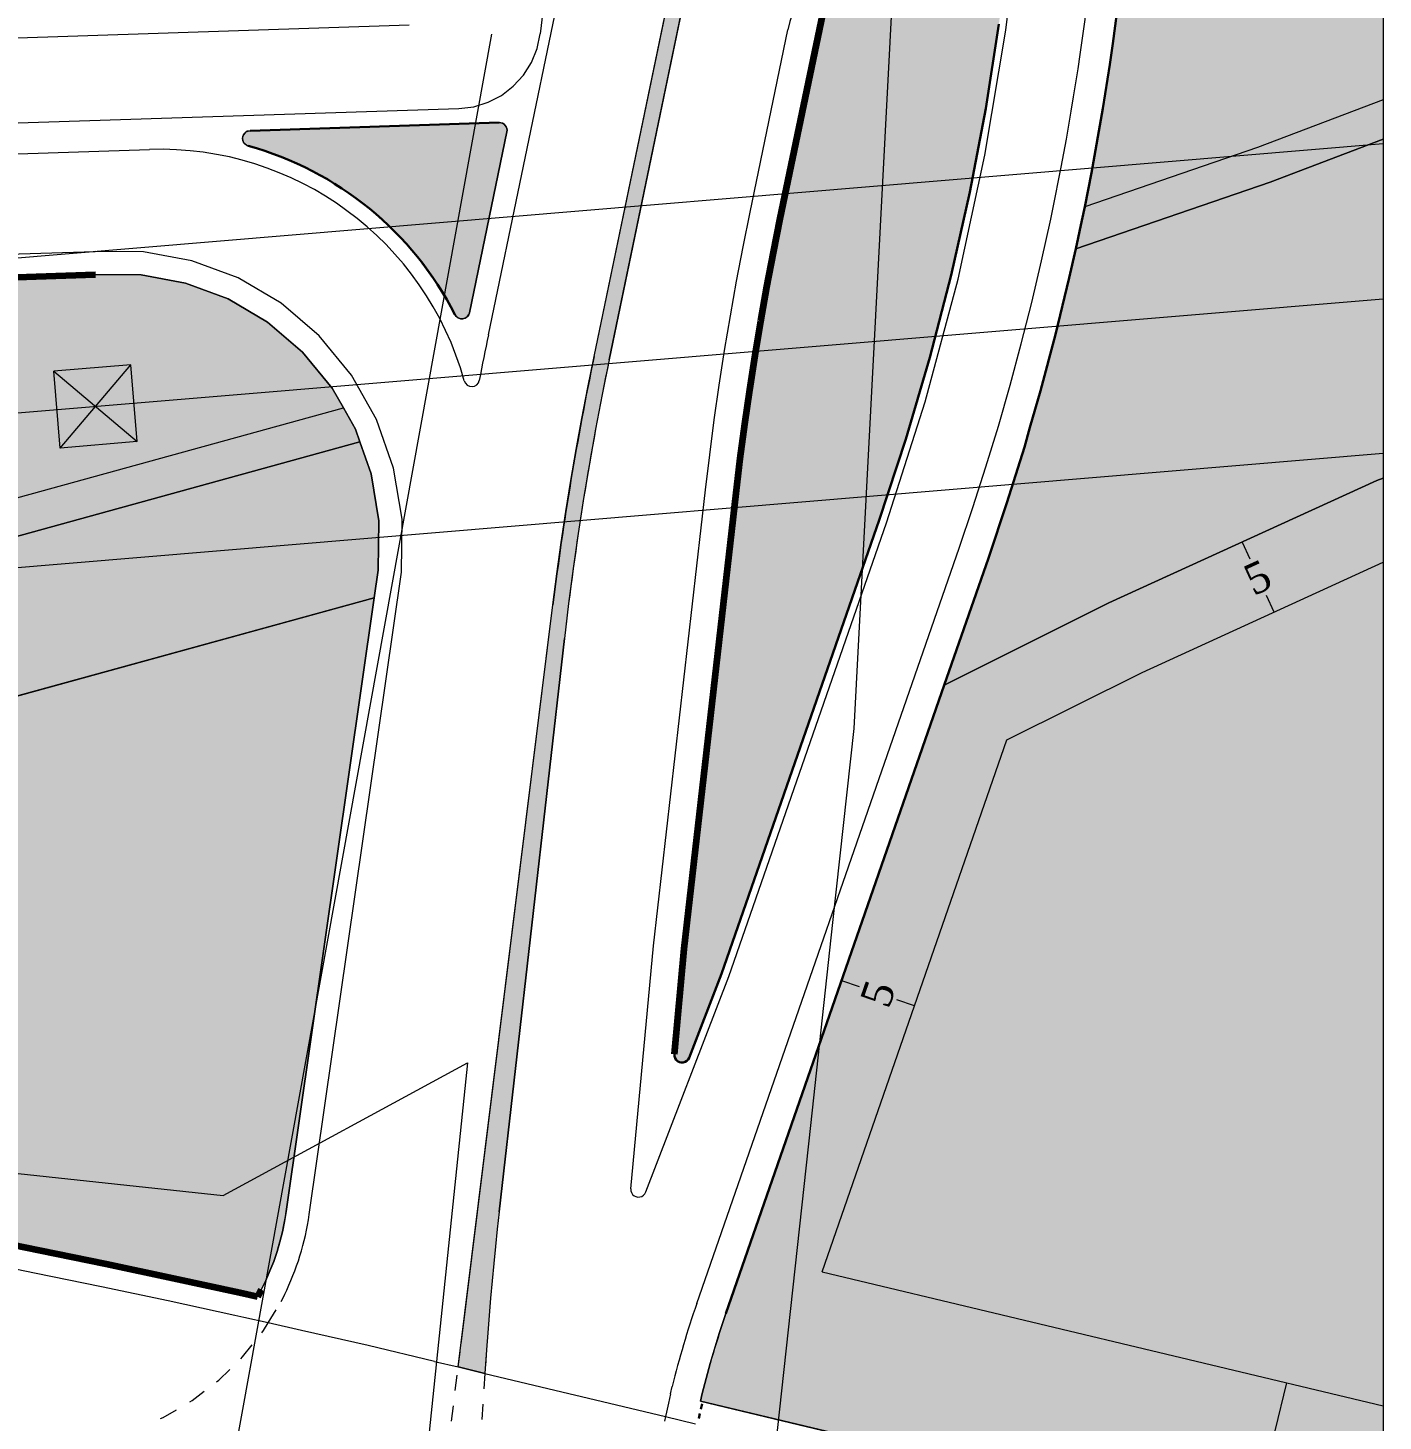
# Model space of a CAD drawing. Header units: metres. Extents: x 575880 to 576669, y 4390634 to 4391284.
# Drawn here: x 576569.5 to 576657.4, y 4391057.1 to 4391147.5 of the extents above; entities that cross this region are included whole.
import ezdxf

# ---------------------------------------------------------------- set-up
doc = ezdxf.new("R2010")
doc.units = ezdxf.units.M
for name, color, linetype, lineweight in [('B_ADAKENARI', 5, 'Continuous', 0), ('B_BISIKLET', 1, 'Continuous', 0), ('B_HAT_KADEME', 18, 'Continuous', 0), ('HAT_HAVAI', 9, 'Continuous', 0), ('KALDIRIM', 21, 'Continuous', 0), ('KST_KARAYOLU_KORUMA', 11, 'Continuous', 0), ('PL_KULTUREL_TESIS', 151, 'Continuous', 0), ('PL_PARK', 97, 'Continuous', 0), ('PL_PASIF_YESIL', 93, 'Continuous', 0), ('PL_SU_YUZEYI', 151, 'Continuous', 0), ('PL_TEKNIK_ALTYAPI', 9, 'Continuous', 0), ('R_KIR', 2, 'Continuous', 0), ('ROL_CEPHE', 1, 'Continuous', 0), ('SNR_MAHALLE', 18, 'Continuous', 0), ('SNR_YAPIYAK', 18, 'Continuous', 0), ('TLFRK_B_DIREK', 6, 'Continuous', 0), ('TLFRK_B_TAMPON', 72, 'Continuous', 0)]:
    doc.layers.add(name, color=color, linetype=linetype, lineweight=lineweight)
doc.styles.get("Standard").update_dxf_attribs({"font": 'times.ttf'})

msp = doc.modelspace()

# ---------------------------------------------------------------- hatches: boundary and pattern name
at = {"layer": 'PL_KULTUREL_TESIS'}
msp.add_hatch(color=256, dxfattribs=at).paths.add_polyline_path([(576657.379, 4391047.791), (576613.091, 4391058.379), (576613.208, 4391058.865), (576613.373, 4391059.522), (576613.546, 4391060.176), (576613.726, 4391060.829), (576613.914, 4391061.479), (576614.11, 4391062.127), (576614.314, 4391062.772), (576614.524, 4391063.415), (576614.743, 4391064.056), (576628.91, 4391104.837), (576639.584, 4391110.161), (576656.974, 4391118.111), (576657.379, 4391118.259)])
at = {"layer": 'PL_PARK'}
msp.add_hatch(color=256, dxfattribs=at).paths.add_polyline_path([(576657.379, 4391150.84), (576657.379, 4391140.243), (576650.055, 4391137.458), (576637.434, 4391133.135), (576637.838, 4391134.966), (576638.456, 4391138.058), (576639.203, 4391142.247), (576639.642, 4391145.102), (576639.85, 4391146.452), (576640.395, 4391150.672), (576640.84, 4391154.904), (576641.182, 4391159.145), (576641.274, 4391160.765), (576651.624, 4391165.761)])
at = {"layer": 'PL_PASIF_YESIL'}
for points in [[(576628.054, 4391211.472), (576627.611, 4391210.498), (576626.154, 4391206.896), (576624.851, 4391203.235), (576623.707, 4391199.522), (576622.092, 4391193.858), (576621.355, 4391191.225), (576620.641, 4391188.587), (576619.952, 4391185.942), (576619.287, 4391183.29), (576618.646, 4391180.633), (576618.029, 4391177.97), (576617.437, 4391175.302), (576616.869, 4391172.628), (576607.172, 4391125.941), (576606.719, 4391123.695), (576606.291, 4391121.444), (576605.89, 4391119.189), (576605.514, 4391116.929), (576605.164, 4391114.665), (576604.84, 4391112.397), (576604.541, 4391110.125), (576604.269, 4391107.85), (576600.034, 4391070.654), (576599.91, 4391069.536), (576599.792, 4391068.418), (576599.68, 4391067.299), (576599.575, 4391066.18), (576599.476, 4391065.059), (576599.383, 4391063.939), (576599.297, 4391062.818), (576599.217, 4391061.696), (576599.113, 4391060.179), (576597.374, 4391060.594), (576603.522, 4391110.032), (576603.784, 4391112.057), (576604.067, 4391114.079), (576604.37, 4391116.099), (576604.694, 4391118.115), (576605.038, 4391120.128), (576605.403, 4391122.137), (576605.787, 4391124.142), (576606.193, 4391126.144), (576619.828, 4391191.794), (576621.191, 4391197.891), (576622.959, 4391203.882), (576625.126, 4391209.742), (576626.923, 4391213.752)], [(576633.131, 4391153.19), (576632.452, 4391147.707), (576631.596, 4391142.248), (576630.563, 4391136.821), (576629.354, 4391131.43), (576627.971, 4391126.081), (576626.414, 4391120.78), (576624.686, 4391115.532), (576614.46, 4391086.096), (576612.366, 4391080.661), (576612.304, 4391080.546), (576612.214, 4391080.452), (576612.104, 4391080.384), (576611.979, 4391080.347), (576611.849, 4391080.343), (576611.723, 4391080.372), (576611.608, 4391080.434), (576611.513, 4391080.523), (576611.444, 4391080.633), (576611.406, 4391080.757), (576611.401, 4391080.887), (576612.041, 4391087.713), (576615.408, 4391117.285), (576615.676, 4391119.526), (576615.97, 4391121.764), (576616.289, 4391123.998), (576616.634, 4391126.228), (576617.004, 4391128.454), (576617.4, 4391130.676), (576617.821, 4391132.893), (576618.267, 4391135.105), (576621.023, 4391148.373), (576621.263, 4391149.276), (576621.6, 4391150.146), (576622.031, 4391150.975), (576622.55, 4391151.751), (576623.151, 4391152.465), (576623.827, 4391153.109), (576624.569, 4391153.676), (576625.369, 4391154.157), (576633.586, 4391158.195)], [(576600.146, 4391141.316), (576600.253, 4391141.282), (576600.351, 4391141.224), (576600.432, 4391141.147), (576600.495, 4391141.053), (576600.535, 4391140.947), (576600.55, 4391140.836), (576600.539, 4391140.723), (576598.103, 4391128.993), (576598.057, 4391128.865), (576597.978, 4391128.753), (576597.872, 4391128.667), (576597.747, 4391128.613), (576597.612, 4391128.595), (576597.476, 4391128.614), (576597.352, 4391128.669), (576597.246, 4391128.756), (576597.168, 4391128.868), (576596.055, 4391130.796), (576594.748, 4391132.599), (576593.262, 4391134.257), (576591.612, 4391135.753), (576589.817, 4391137.07), (576587.895, 4391138.194), (576585.867, 4391139.114), (576583.755, 4391139.818), (576583.636, 4391139.868), (576583.534, 4391139.947), (576583.456, 4391140.049), (576583.406, 4391140.168), (576583.388, 4391140.295), (576583.403, 4391140.423), (576583.451, 4391140.542), (576583.527, 4391140.646), (576583.627, 4391140.727), (576583.745, 4391140.779), (576583.872, 4391140.8), (576600.034, 4391141.325)], [(576586.225, 4391070.689), (576586.116, 4391070.028), (576585.979, 4391069.372), (576585.815, 4391068.722), (576585.624, 4391068.08), (576585.407, 4391067.446), (576585.163, 4391066.822), (576584.893, 4391066.209), (576584.597, 4391065.608), (576584.351, 4391065.15), (576583.219, 4391065.401), (576578.883, 4391066.344), (576574.542, 4391067.263), (576570.196, 4391068.155), (576565.844, 4391069.023), (576561.488, 4391069.865), (576521.899, 4391077.396), (576519.544, 4391077.956), (576517.25, 4391078.729), (576515.036, 4391079.709), (576512.921, 4391080.886), (576510.922, 4391082.251), (576509.056, 4391083.793), (576507.339, 4391085.498), (576505.784, 4391087.353), (576504.003, 4391090.005), (576502.542, 4391092.879), (576501.441, 4391095.909), (576500.715, 4391099.05), (576500.377, 4391102.257), (576500.413, 4391104.401), (576505.256, 4391104.285), (576512.464, 4391104.114), (576517.463, 4391103.994), (576552.405, 4391101.423), (576553.686, 4391101.357), (576554.969, 4391101.345), (576556.251, 4391101.388), (576557.53, 4391101.485), (576558.803, 4391101.638), (576560.069, 4391101.844), (576561.325, 4391102.105), (576562.569, 4391102.419), (576591.936, 4391110.503)]]:
    msp.add_hatch(color=256, dxfattribs=at).paths.add_polyline_path(points)
at = {"layer": 'PL_SU_YUZEYI'}
for points in [[(576657.379, 4391118.259), (576656.974, 4391118.111), (576639.584, 4391110.161), (576628.91, 4391104.837), (576631.771, 4391113.07), (576632.976, 4391116.663), (576634.104, 4391120.28), (576634.47, 4391121.55), (576635.155, 4391123.921), (576636.128, 4391127.583), (576637.022, 4391131.266), (576637.434, 4391133.135), (576650.055, 4391137.458), (576657.379, 4391140.243)], [(576591.727, 4391118.544), (576592.232, 4391115.486), (576592.193, 4391112.297), (576591.936, 4391110.503), (576562.569, 4391102.419), (576561.325, 4391102.105), (576560.069, 4391101.844), (576558.803, 4391101.638), (576557.53, 4391101.485), (576556.251, 4391101.388), (576554.969, 4391101.345), (576553.686, 4391101.357), (576552.405, 4391101.423), (576517.463, 4391103.994), (576512.464, 4391104.114), (576505.256, 4391104.285), (576500.413, 4391104.401), (576500.431, 4391105.48), (576500.875, 4391108.673), (576501.704, 4391111.789), (576502.732, 4391114.348), (576517.949, 4391113.986), (576553.139, 4391111.396), (576553.993, 4391111.352), (576554.848, 4391111.344), (576555.702, 4391111.373), (576556.555, 4391111.438), (576557.404, 4391111.539), (576558.248, 4391111.677), (576559.086, 4391111.851), (576559.915, 4391112.06), (576590.997, 4391120.616)]]:
    msp.add_hatch(color=256, dxfattribs=at).paths.add_polyline_path(points)
at = {"layer": 'PL_TEKNIK_ALTYAPI'}
msp.add_hatch(color=256, dxfattribs=at).paths.add_polyline_path([(576576.821, 4391131.447), (576579.691, 4391130.917), (576582.449, 4391129.887), (576585.009, 4391128.38), (576587.286, 4391126.433), (576589.207, 4391124.099), (576589.933, 4391122.813), (576590.705, 4391121.444), (576590.997, 4391120.616), (576559.915, 4391112.06), (576559.086, 4391111.851), (576558.248, 4391111.677), (576557.404, 4391111.539), (576556.555, 4391111.438), (576555.702, 4391111.373), (576554.848, 4391111.344), (576553.993, 4391111.352), (576553.139, 4391111.396), (576533.901, 4391112.812), (576559.524, 4391131.004), (576573.844, 4391131.469)])

# ---------------------------------------------------------------- linework, layer by layer
at = {"layer": 'B_ADAKENARI', "lineweight": 30}
for p, q in [((576639.85, 4391146.452), (576640.395, 4391150.672)), ((576632.452, 4391147.707), (576631.596, 4391142.248)), ((576639.642, 4391145.102), (576639.85, 4391146.452)), ((576639.203, 4391142.247), (576639.642, 4391145.102)), ((576631.596, 4391142.248), (576630.563, 4391136.821)), ((576638.456, 4391138.058), (576639.203, 4391142.247)), ((576583.872, 4391140.8), (576600.034, 4391141.325)), ((576638.019, 4391135.872), (576638.456, 4391138.058)), ((576630.563, 4391136.821), (576629.354, 4391131.43)), ((576637.838, 4391134.966), (576638.019, 4391135.872)), ((576637.434, 4391133.135), (576637.838, 4391134.966)), ((576637.022, 4391131.266), (576637.434, 4391133.135)), ((576629.354, 4391131.43), (576627.971, 4391126.081)), ((576636.128, 4391127.583), (576637.022, 4391131.266)), ((576635.155, 4391123.921), (576636.128, 4391127.583)), ((576627.971, 4391126.081), (576626.414, 4391120.78)), ((576634.47, 4391121.55), (576635.155, 4391123.921)), ((576634.104, 4391120.28), (576634.47, 4391121.55)), ((576626.414, 4391120.78), (576624.686, 4391115.532)), ((576632.976, 4391116.663), (576634.104, 4391120.28)), ((576631.771, 4391113.07), (576632.976, 4391116.663)), ((576624.686, 4391115.532), (576614.46, 4391086.096)), ((576628.91, 4391104.837), (576631.771, 4391113.07)), ((576614.743, 4391064.056), (576628.91, 4391104.837)), ((576614.46, 4391086.096), (576612.366, 4391080.661)), ((576611.406, 4391080.757), (576611.401, 4391080.887)), ((576611.444, 4391080.633), (576611.406, 4391080.757)), ((576611.513, 4391080.523), (576611.444, 4391080.633)), ((576611.608, 4391080.434), (576611.513, 4391080.523)), ((576611.723, 4391080.372), (576611.608, 4391080.434)), ((576611.849, 4391080.343), (576611.723, 4391080.372)), ((576611.979, 4391080.347), (576611.849, 4391080.343)), ((576612.104, 4391080.384), (576611.979, 4391080.347)), ((576612.214, 4391080.452), (576612.104, 4391080.384)), ((576612.304, 4391080.546), (576612.214, 4391080.452)), ((576612.366, 4391080.661), (576612.304, 4391080.546)), ((576613.127, 4391057.867), (576613.204, 4391058.199)), ((576612.989, 4391057.242), (576613.062, 4391057.576))]:
    msp.add_line(p, q, dxfattribs=at)
at = {"layer": 'B_ADAKENARI', "lineweight": 200}
for p, q in [((576618.267, 4391135.105), (576621.023, 4391148.373)), ((576617.821, 4391132.893), (576618.267, 4391135.105)), ((576617.4, 4391130.676), (576617.821, 4391132.893)), ((576617.004, 4391128.454), (576617.4, 4391130.676)), ((576616.634, 4391126.228), (576617.004, 4391128.454)), ((576616.289, 4391123.998), (576616.634, 4391126.228)), ((576615.97, 4391121.764), (576616.289, 4391123.998)), ((576615.676, 4391119.526), (576615.97, 4391121.764)), ((576615.408, 4391117.285), (576615.676, 4391119.526)), ((576612.041, 4391087.713), (576615.408, 4391117.285)), ((576611.401, 4391080.887), (576612.041, 4391087.713)), ((576584.597, 4391065.608), (576584.351, 4391065.15))]:
    msp.add_line(p, q, dxfattribs=at)
at = {"layer": 'B_ADAKENARI', "lineweight": 0}
for p, q in [((576598.103, 4391128.993), (576600.539, 4391140.723)), ((576576.821, 4391131.447), (576573.844, 4391131.469)), ((576579.691, 4391130.917), (576576.821, 4391131.447)), ((576582.449, 4391129.887), (576579.691, 4391130.917)), ((576585.009, 4391128.38), (576582.449, 4391129.887)), ((576587.286, 4391126.433), (576585.009, 4391128.38)), ((576589.207, 4391124.099), (576587.286, 4391126.433)), ((576589.933, 4391122.813), (576589.207, 4391124.099)), ((576590.705, 4391121.444), (576589.933, 4391122.813)), ((576590.997, 4391120.616), (576590.705, 4391121.444)), ((576591.727, 4391118.544), (576590.997, 4391120.616)), ((576592.232, 4391115.486), (576591.727, 4391118.544)), ((576592.193, 4391112.297), (576592.232, 4391115.486)), ((576591.936, 4391110.503), (576592.193, 4391112.297)), ((576586.225, 4391070.689), (576591.936, 4391110.503)), ((576613.208, 4391058.865), (576613.091, 4391058.379)), ((576613.091, 4391058.379), (576657.379, 4391047.791))]:
    msp.add_line(p, q, dxfattribs=at)
at = {"layer": 'B_ADAKENARI', "lineweight": 158}
msp.add_line((576559.524, 4391131.004), (576573.844, 4391131.469), dxfattribs=at)
at = {"layer": 'B_ADAKENARI', "lineweight": 120}
for p, q in [((576570.196, 4391068.155), (576565.844, 4391069.023)), ((576574.542, 4391067.263), (576570.196, 4391068.155)), ((576578.883, 4391066.344), (576574.542, 4391067.263)), ((576583.219, 4391065.401), (576578.883, 4391066.344)), ((576584.351, 4391065.15), (576583.219, 4391065.401))]:
    msp.add_line(p, q, dxfattribs=at)
at = {"layer": 'B_ADAKENARI', "lineweight": 0}
for centre, radius, start, end in [((576600.05, 4391140.825), 0.5, 348.26619, 91.86029), ((576583.888, 4391140.3), 0.5, 91.86029, 254.51885), ((576597.613, 4391129.095), 0.5, 207.02626, 348.26619), ((576570.387, 4391072.961), 16, 332.64078, 351.83694), ((576669.055, 4391045.176), 57.5, 160.83183, 166.22743)]:
    msp.add_arc(centre, radius, start, end, dxfattribs=at)
at = {"layer": 'B_ADAKENARI', "lineweight": 30}
msp.add_arc((576578.016, 4391119.098), 21.5, 27.02626, 74.51885, dxfattribs=at)
at = {"layer": 'B_BISIKLET'}
for p, q in [((576657.379, 4391142.811, 131.351), (576649.239, 4391139.715, 131.39)), ((576649.239, 4391139.715, 131.39), (576638.019, 4391135.872, 131.39)), ((576559.278, 4391114.374), (576589.933, 4391122.813))]:
    msp.add_line(p, q, dxfattribs=at)
at = {"layer": 'B_HAT_KADEME'}
for p, q in [((576657.379, 4391140.243, 131.355), (576650.055, 4391137.458, 131.39)), ((576650.055, 4391137.458, 131.39), (576637.434, 4391133.135, 131.39)), ((576559.915, 4391112.06), (576590.997, 4391120.616)), ((576639.584, 4391110.161), (576656.974, 4391118.111)), ((576656.974, 4391118.111), (576657.379, 4391118.259)), ((576562.569, 4391102.419), (576591.936, 4391110.503)), ((576628.91, 4391104.837), (576639.584, 4391110.161))]:
    msp.add_line(p, q, dxfattribs=at)
at = {"layer": 'HAT_HAVAI'}
msp.add_line((575893.035, 4391065.924, 186.599), (576657.379, 4391129.904, 146.742), dxfattribs=at)
at = {"layer": 'KALDIRIM'}
for p, q in [((576599.339, 4391127.567), (576612.95, 4391193.099)), ((576606.193, 4391126.144), (576619.828, 4391191.794)), ((576607.172, 4391125.941), (576616.869, 4391172.628)), ((576604.392, 4391161.273), (576602.697, 4391147.085)), ((576632.905, 4391147.332), (576633.866, 4391155.51)), ((576594.206, 4391147.639), (576526.359, 4391145.435)), ((576616.309, 4391135.512), (576618.765, 4391147.337)), ((576631.55, 4391139.21), (576632.905, 4391147.332)), ((576602.496, 4391146.131), (576602.697, 4391147.085)), ((576602.13, 4391145.228), (576602.496, 4391146.131)), ((576601.61, 4391144.403), (576602.13, 4391145.228)), ((576600.179, 4391143.091), (576600.953, 4391143.684)), ((576600.953, 4391143.684), (576601.61, 4391144.403)), ((576599.313, 4391142.645), (576600.179, 4391143.091)), ((576526.538, 4391139.938), (576597.414, 4391142.24)), ((576597.414, 4391142.24), (576598.382, 4391142.358)), ((576598.382, 4391142.358), (576599.313, 4391142.645)), ((576525.731, 4391137.911), (576577.35, 4391139.587)), ((576629.804, 4391131.163), (576631.55, 4391139.21)), ((576635.948, 4391135.701), (576636.491, 4391138.433)), ((576615.858, 4391133.277), (576616.309, 4391135.512)), ((576635.813, 4391135.055), (576635.948, 4391135.701)), ((576635.219, 4391132.351), (576635.813, 4391135.055)), ((576525.942, 4391131.414), (576573.825, 4391132.97)), ((576576.964, 4391132.946), (576573.825, 4391132.97)), ((576580.093, 4391132.369), (576576.964, 4391132.946)), ((576615.433, 4391131.037), (576615.858, 4391133.277)), ((576583.097, 4391131.247), (576580.093, 4391132.369)), ((576634.583, 4391129.656), (576635.219, 4391132.351)), ((576585.883, 4391129.606), (576583.097, 4391131.247)), ((576615.033, 4391128.793), (576615.433, 4391131.037)), ((576627.672, 4391123.209), (576629.804, 4391131.163)), ((576588.361, 4391127.488), (576585.883, 4391129.606)), ((576633.905, 4391126.971), (576634.583, 4391129.656)), ((576614.659, 4391126.545), (576615.033, 4391128.793)), ((576590.449, 4391124.951), (576588.361, 4391127.488)), ((576614.311, 4391124.292), (576614.659, 4391126.545)), ((576633.184, 4391124.297), (576633.905, 4391126.971)), ((576592.076, 4391122.067), (576590.449, 4391124.951)), ((576613.989, 4391122.035), (576614.311, 4391124.292)), ((576632.421, 4391121.636), (576633.184, 4391124.297)), ((576625.158, 4391115.368), (576627.672, 4391123.209)), ((576593.185, 4391118.918), (576592.076, 4391122.067)), ((576613.692, 4391119.775), (576613.989, 4391122.035)), ((576631.616, 4391118.986), (576632.421, 4391121.636)), ((576613.421, 4391117.512), (576613.692, 4391119.775)), ((576593.734, 4391115.6), (576593.185, 4391118.918)), ((576630.769, 4391116.35), (576631.616, 4391118.986)), ((576610.051, 4391087.919), (576613.421, 4391117.512)), ((576593.692, 4391112.166), (576593.734, 4391115.6)), ((576629.881, 4391113.727), (576630.769, 4391116.35)), ((576614.93, 4391085.924), (576625.158, 4391115.368)), ((576612.854, 4391064.713), (576629.881, 4391113.727)), ((576587.71, 4391070.476), (576593.692, 4391112.166)), ((576597.56, 4391062.092), (576603.522, 4391110.032)), ((576608.576, 4391072.161), (576610.051, 4391087.919)), ((576609.547, 4391071.953), (576614.93, 4391085.924)), ((576608.576, 4391072.161), (576608.581, 4391072.03)), ((576608.581, 4391072.03), (576608.62, 4391071.904)), ((576608.62, 4391071.904), (576608.69, 4391071.793)), ((576608.69, 4391071.793), (576608.787, 4391071.704)), ((576608.787, 4391071.704), (576608.904, 4391071.644)), ((576608.904, 4391071.644), (576609.032, 4391071.616)), ((576609.032, 4391071.616), (576609.164, 4391071.623)), ((576609.164, 4391071.623), (576609.289, 4391071.663)), ((576609.289, 4391071.663), (576609.399, 4391071.735)), ((576609.399, 4391071.735), (576609.487, 4391071.833)), ((576609.487, 4391071.833), (576609.547, 4391071.953)), ((576600.034, 4391070.654), (576599.91, 4391069.536)), ((576599.91, 4391069.536), (576599.792, 4391068.418)), ((576599.792, 4391068.418), (576599.68, 4391067.299)), ((576569.898, 4391066.685), (576565.555, 4391067.551)), ((576599.68, 4391067.299), (576599.575, 4391066.18)), ((576574.236, 4391065.794), (576569.898, 4391066.685)), ((576599.575, 4391066.18), (576599.476, 4391065.059)), ((576578.569, 4391064.878), (576574.236, 4391065.794)), ((576586.107, 4391065.27), (576585.873, 4391064.81)), ((576599.476, 4391065.059), (576599.383, 4391063.939)), ((576582.896, 4391063.936), (576578.569, 4391064.878)), ((576585.048, 4391063.455), (576585.568, 4391064.309)), ((576583.465, 4391063.809), (576582.896, 4391063.936)), ((576585.048, 4391063.455), (576583.465, 4391063.809)), ((576584.743, 4391062.954), (576585.048, 4391063.455)), ((576587.217, 4391062.97), (576585.048, 4391063.455)), ((576599.383, 4391063.939), (576599.297, 4391062.818)), ((576584.636, 4391062.818), (576584.743, 4391062.954)), ((576591.533, 4391061.978), (576587.217, 4391062.97)), ((576599.297, 4391062.818), (576599.217, 4391061.696)), ((576583.392, 4391061.251), (576584.014, 4391062.035)), ((576595.843, 4391060.96), (576591.533, 4391061.978)), ((576597.374, 4391060.594), (576597.498, 4391061.587)), ((576599.217, 4391061.696), (576599.149, 4391060.698)), ((576583.269, 4391061.13), (576583.392, 4391061.251)), ((576595.843, 4391060.96), (576597.374, 4391060.594)), ((576597.374, 4391060.594), (576599.113, 4391060.179)), ((576581.703, 4391059.624), (576581.841, 4391059.73)), ((576581.841, 4391059.73), (576582.555, 4391060.43)), ((576597.185, 4391059.073), (576597.308, 4391060.065)), ((576599.113, 4391060.179), (576599.045, 4391059.181)), ((576599.113, 4391060.179), (576610.821, 4391057.38)), ((576580.112, 4391058.412), (576580.907, 4391059.018)), ((576611.146, 4391058.844), (576611.01, 4391058.255)), ((576611.146, 4391058.844), (576611.263, 4391059.33)), ((576578.234, 4391057.319), (576579.098, 4391057.822)), ((576579.962, 4391058.325), (576580.112, 4391058.412)), ((576596.938, 4391057.088), (576597.062, 4391058.081)), ((576598.976, 4391058.183), (576598.908, 4391057.186)), ((576611.01, 4391058.255), (576610.88, 4391057.664)), ((576578.074, 4391057.251), (576578.234, 4391057.319)), ((576610.821, 4391057.38), (576610.756, 4391057.073)), ((576610.88, 4391057.664), (576610.821, 4391057.38)), ((576610.821, 4391057.38), (576612.767, 4391056.914))]:
    msp.add_line(p, q, dxfattribs=at)
msp.add_polyline3d([(576600.034, 4391070.654, 0), (576604.269, 4391107.85, 0)], dxfattribs=at)
for centre, radius, start, end in [((576464.101, 4391171.319), 175.499, 349.19955, 8.51692), ((576628.067, 4391145.406), 9.5, 115.37082, 168.26619), ((576578.016, 4391119.098), 20.5, 15.47078, 91.86029), ((576803.482, 4391085.166), 208.5, 168.26619, 169.09633), ((576803.482, 4391085.166), 201.5, 168.26619, 172.91138), ((576803.482, 4391085.166), 200.5, 168.26619, 173.50367), ((576598.255, 4391124.7), 0.5, 195.47078, 349.09633), ((576570.387, 4391072.961), 17.5, 333.93099, 351.83694), ((576669.055, 4391045.176), 59.5, 160.83183, 166.23843)]:
    msp.add_arc(centre, radius, start, end, dxfattribs=at)
at = {"layer": 'KST_KARAYOLU_KORUMA'}
for p, q in [((576623.056, 4391102.009), (576626.264, 4391162.822)), ((576582.134, 4391050.843), (576599.562, 4391147.064)), ((576621.685, 4391089.421), (576623.056, 4391102.009)), ((576620.25, 4391076.25), (576621.685, 4391089.421)), ((576616.3, 4391039.947), (576620.25, 4391076.25))]:
    msp.add_line(p, q, dxfattribs=at)
at = {"layer": 'PL_KULTUREL_TESIS'}
msp.add_polyline3d([(576657.379, 4391047.791, 0), (576613.091, 4391058.379, 0), (576613.208, 4391058.865, 0), (576613.373, 4391059.522, 0), (576613.546, 4391060.176, 0), (576613.726, 4391060.829, 0), (576613.914, 4391061.479, 0), (576614.11, 4391062.127, 0), (576614.314, 4391062.772, 0), (576614.524, 4391063.415, 0), (576614.743, 4391064.056, 0), (576628.91, 4391104.837, 0), (576639.584, 4391110.161, 0), (576656.974, 4391118.111, 0), (576657.379, 4391118.259, 0), (576657.379, 4391047.791, 0)], close=True, dxfattribs=at)
at = {"layer": 'PL_PARK'}
msp.add_polyline3d([(576657.379, 4391150.84, 0), (576657.379, 4391140.243, 0), (576650.055, 4391137.458, 0), (576637.434, 4391133.135, 0), (576637.838, 4391134.966, 0), (576638.456, 4391138.058, 0), (576639.203, 4391142.247, 0), (576639.642, 4391145.102, 0), (576639.85, 4391146.452, 0), (576640.395, 4391150.672, 0), (576640.84, 4391154.904, 0), (576641.182, 4391159.145, 0), (576641.274, 4391160.765, 0), (576651.624, 4391165.761, 0), (576657.379, 4391150.84, 0)], close=True, dxfattribs=at)
at = {"layer": 'PL_PASIF_YESIL'}
for points in [[(576616.869, 4391172.628, 0), (576607.172, 4391125.941, 0), (576606.719, 4391123.695, 0), (576606.291, 4391121.444, 0), (576605.89, 4391119.189, 0), (576605.514, 4391116.929, 0), (576605.164, 4391114.665, 0), (576604.84, 4391112.397, 0), (576604.541, 4391110.125, 0), (576604.269, 4391107.85, 0), (576600.034, 4391070.654, 0), (576599.91, 4391069.536, 0), (576599.792, 4391068.418, 0), (576599.68, 4391067.299, 0), (576599.575, 4391066.18, 0), (576599.476, 4391065.059, 0), (576599.383, 4391063.939, 0), (576599.297, 4391062.818, 0), (576599.217, 4391061.696, 0), (576599.113, 4391060.179, 0), (576597.374, 4391060.594, 0), (576603.522, 4391110.032, 0), (576603.784, 4391112.057, 0), (576604.067, 4391114.079, 0), (576604.37, 4391116.099, 0), (576604.694, 4391118.115, 0), (576605.038, 4391120.128, 0), (576605.403, 4391122.137, 0), (576605.787, 4391124.142, 0), (576606.193, 4391126.144, 0), (576619.828, 4391191.794, 0)], [(576632.452, 4391147.707, 0), (576631.596, 4391142.248, 0), (576630.563, 4391136.821, 0), (576629.354, 4391131.43, 0), (576627.971, 4391126.081, 0), (576626.414, 4391120.78, 0), (576624.686, 4391115.532, 0), (576614.46, 4391086.096, 0), (576612.366, 4391080.661, 0), (576612.304, 4391080.546, 0), (576612.214, 4391080.452, 0), (576612.104, 4391080.384, 0), (576611.979, 4391080.347, 0), (576611.849, 4391080.343, 0), (576611.723, 4391080.372, 0), (576611.608, 4391080.434, 0), (576611.513, 4391080.523, 0), (576611.444, 4391080.633, 0), (576611.406, 4391080.757, 0), (576611.401, 4391080.887, 0), (576612.041, 4391087.713, 0), (576615.408, 4391117.285, 0), (576615.676, 4391119.526, 0), (576615.97, 4391121.764, 0), (576616.289, 4391123.998, 0), (576616.634, 4391126.228, 0), (576617.004, 4391128.454, 0), (576617.4, 4391130.676, 0), (576617.821, 4391132.893, 0), (576618.267, 4391135.105, 0), (576621.023, 4391148.373, 0)], [(576562.569, 4391102.419, 0), (576591.936, 4391110.503, 0), (576586.225, 4391070.689, 0), (576586.225, 4391070.689, 0), (576586.116, 4391070.028, 0), (576585.979, 4391069.372, 0), (576585.815, 4391068.722, 0), (576585.624, 4391068.08, 0), (576585.407, 4391067.446, 0), (576585.163, 4391066.822, 0), (576584.893, 4391066.209, 0), (576584.597, 4391065.608, 0), (576584.351, 4391065.15, 0), (576583.219, 4391065.401, 0), (576578.883, 4391066.344, 0), (576574.542, 4391067.263, 0), (576570.196, 4391068.155, 0), (576565.844, 4391069.023, 0)]]:
    msp.add_polyline3d(points, dxfattribs=at)
msp.add_polyline3d([(576600.146, 4391141.316, 0), (576600.253, 4391141.282, 0), (576600.351, 4391141.224, 0), (576600.432, 4391141.147, 0), (576600.495, 4391141.053, 0), (576600.535, 4391140.947, 0), (576600.55, 4391140.836, 0), (576600.539, 4391140.723, 0), (576598.103, 4391128.993, 0), (576598.057, 4391128.865, 0), (576597.978, 4391128.753, 0), (576597.872, 4391128.667, 0), (576597.747, 4391128.613, 0), (576597.612, 4391128.595, 0), (576597.476, 4391128.614, 0), (576597.352, 4391128.669, 0), (576597.246, 4391128.756, 0), (576597.168, 4391128.868, 0), (576596.055, 4391130.796, 0), (576594.748, 4391132.599, 0), (576593.262, 4391134.257, 0), (576591.612, 4391135.753, 0), (576589.817, 4391137.07, 0), (576587.895, 4391138.194, 0), (576585.867, 4391139.114, 0), (576583.755, 4391139.818, 0), (576583.636, 4391139.868, 0), (576583.534, 4391139.947, 0), (576583.456, 4391140.049, 0), (576583.406, 4391140.168, 0), (576583.388, 4391140.295, 0), (576583.403, 4391140.423, 0), (576583.451, 4391140.542, 0), (576583.527, 4391140.646, 0), (576583.627, 4391140.727, 0), (576583.745, 4391140.779, 0), (576583.872, 4391140.8, 0), (576600.034, 4391141.325, 0), (576600.146, 4391141.316, 0)], close=True, dxfattribs=at)
at = {"layer": 'PL_SU_YUZEYI'}
msp.add_polyline3d([(576657.379, 4391118.259, 0), (576656.974, 4391118.111, 0), (576639.584, 4391110.161, 0), (576628.91, 4391104.837, 0), (576631.771, 4391113.07, 0), (576632.976, 4391116.663, 0), (576634.104, 4391120.28, 0), (576634.47, 4391121.55, 0), (576635.155, 4391123.921, 0), (576636.128, 4391127.583, 0), (576637.022, 4391131.266, 0), (576637.434, 4391133.135, 0), (576650.055, 4391137.458, 0), (576657.379, 4391140.243, 0), (576657.379, 4391118.259, 0)], close=True, dxfattribs=at)
msp.add_polyline3d([(576559.915, 4391112.06, 0), (576590.997, 4391120.616, 0), (576591.727, 4391118.544, 0), (576591.727, 4391118.544, 0), (576592.232, 4391115.486, 0), (576592.193, 4391112.297, 0), (576591.936, 4391110.503, 0), (576562.569, 4391102.419, 0)], dxfattribs=at)
at = {"layer": 'PL_TEKNIK_ALTYAPI'}
msp.add_polyline3d([(576576.821, 4391131.447, 0), (576579.691, 4391130.917, 0), (576582.449, 4391129.887, 0), (576585.009, 4391128.38, 0), (576587.286, 4391126.433, 0), (576589.207, 4391124.099, 0), (576589.933, 4391122.813, 0), (576590.705, 4391121.444, 0), (576590.997, 4391120.616, 0), (576559.915, 4391112.06, 0), (576559.086, 4391111.851, 0), (576558.248, 4391111.677, 0), (576557.404, 4391111.539, 0), (576556.555, 4391111.438, 0), (576555.702, 4391111.373, 0), (576554.848, 4391111.344, 0), (576553.993, 4391111.352, 0), (576553.139, 4391111.396, 0), (576533.901, 4391112.812, 0), (576559.524, 4391131.004, 0), (576573.844, 4391131.469, 0), (576576.821, 4391131.447, 0)], close=True, dxfattribs=at)
at = {"layer": 'R_KIR'}
msp.add_line((576657.379, 4391272.621), (576657.379, 4390672.621), dxfattribs=at)
at = {"layer": 'ROL_CEPHE'}
for p, q in [((576648.227, 4391114.113), (576648.726, 4391113.021)), ((576650.306, 4391109.565), (576649.807, 4391110.657)), ((576622.25, 4391085.664), (576623.383, 4391085.27)), ((576626.973, 4391084.023), (576625.839, 4391084.417)), ((576651.101, 4391059.574), (576650.357, 4391056.462))]:
    msp.add_line(p, q, dxfattribs=at)
at = {"layer": 'SNR_MAHALLE'}
msp.add_polyline3d([(576305.697, 4391168.27, 0), (576428.89, 4391107.288, 0), (576473.903, 4391083.331, 0), (576582.131, 4391071.73, 0), (576597.987, 4391080.321, 0), (576591.77, 4391020.531, 0), (576592.914, 4391017.431, 0), (576593.916, 4391014.713, 0)], dxfattribs=at)
at = {"layer": 'SNR_YAPIYAK'}
for p, q in [((576641.74, 4391105.649), (576657.379, 4391112.799)), ((576632.965, 4391101.272), (576641.74, 4391105.649)), ((576620.981, 4391066.775), (576632.965, 4391101.272)), ((576620.981, 4391066.775), (576657.379, 4391058.073))]:
    msp.add_line(p, q, dxfattribs=at)
at = {"layer": 'TLFRK_B_DIREK'}
for p, q in [((576576.132, 4391125.612, 132.821), (576571.149, 4391125.195, 249.105)), ((576571.566, 4391120.212, 249.103), (576576.132, 4391125.612, 249.176)), ((576576.549, 4391120.629, 249.103), (576576.132, 4391125.612, 249.176)), ((576571.149, 4391125.195, 249.176), (576576.549, 4391120.629, 249.103)), ((576571.566, 4391120.212, 249.103), (576571.149, 4391125.195, 249.176)), ((576576.549, 4391120.629, 132.821), (576571.566, 4391120.212, 249.105))]:
    msp.add_line(p, q, dxfattribs=at)
at = {"layer": 'TLFRK_B_TAMPON'}
for p, q in [((576657.379, 4391139.939, 146.699), (575893.035, 4391075.959, 186.555)), ((576657.379, 4391119.869, 146.786), (575893.035, 4391055.889, 186.642))]:
    msp.add_line(p, q, dxfattribs=at)

# ---------------------------------------------------------------- texts
at = {"layer": 'ROL_CEPHE'}
for rotation, p in [(24.56795, (576648.962, 4391110.6)), (70.84273, (576625.296, 4391083.768))]:
    msp.add_text('5', height=2, rotation=rotation, dxfattribs=at).set_placement(p)

doc.saveas('drawing.dxf')
